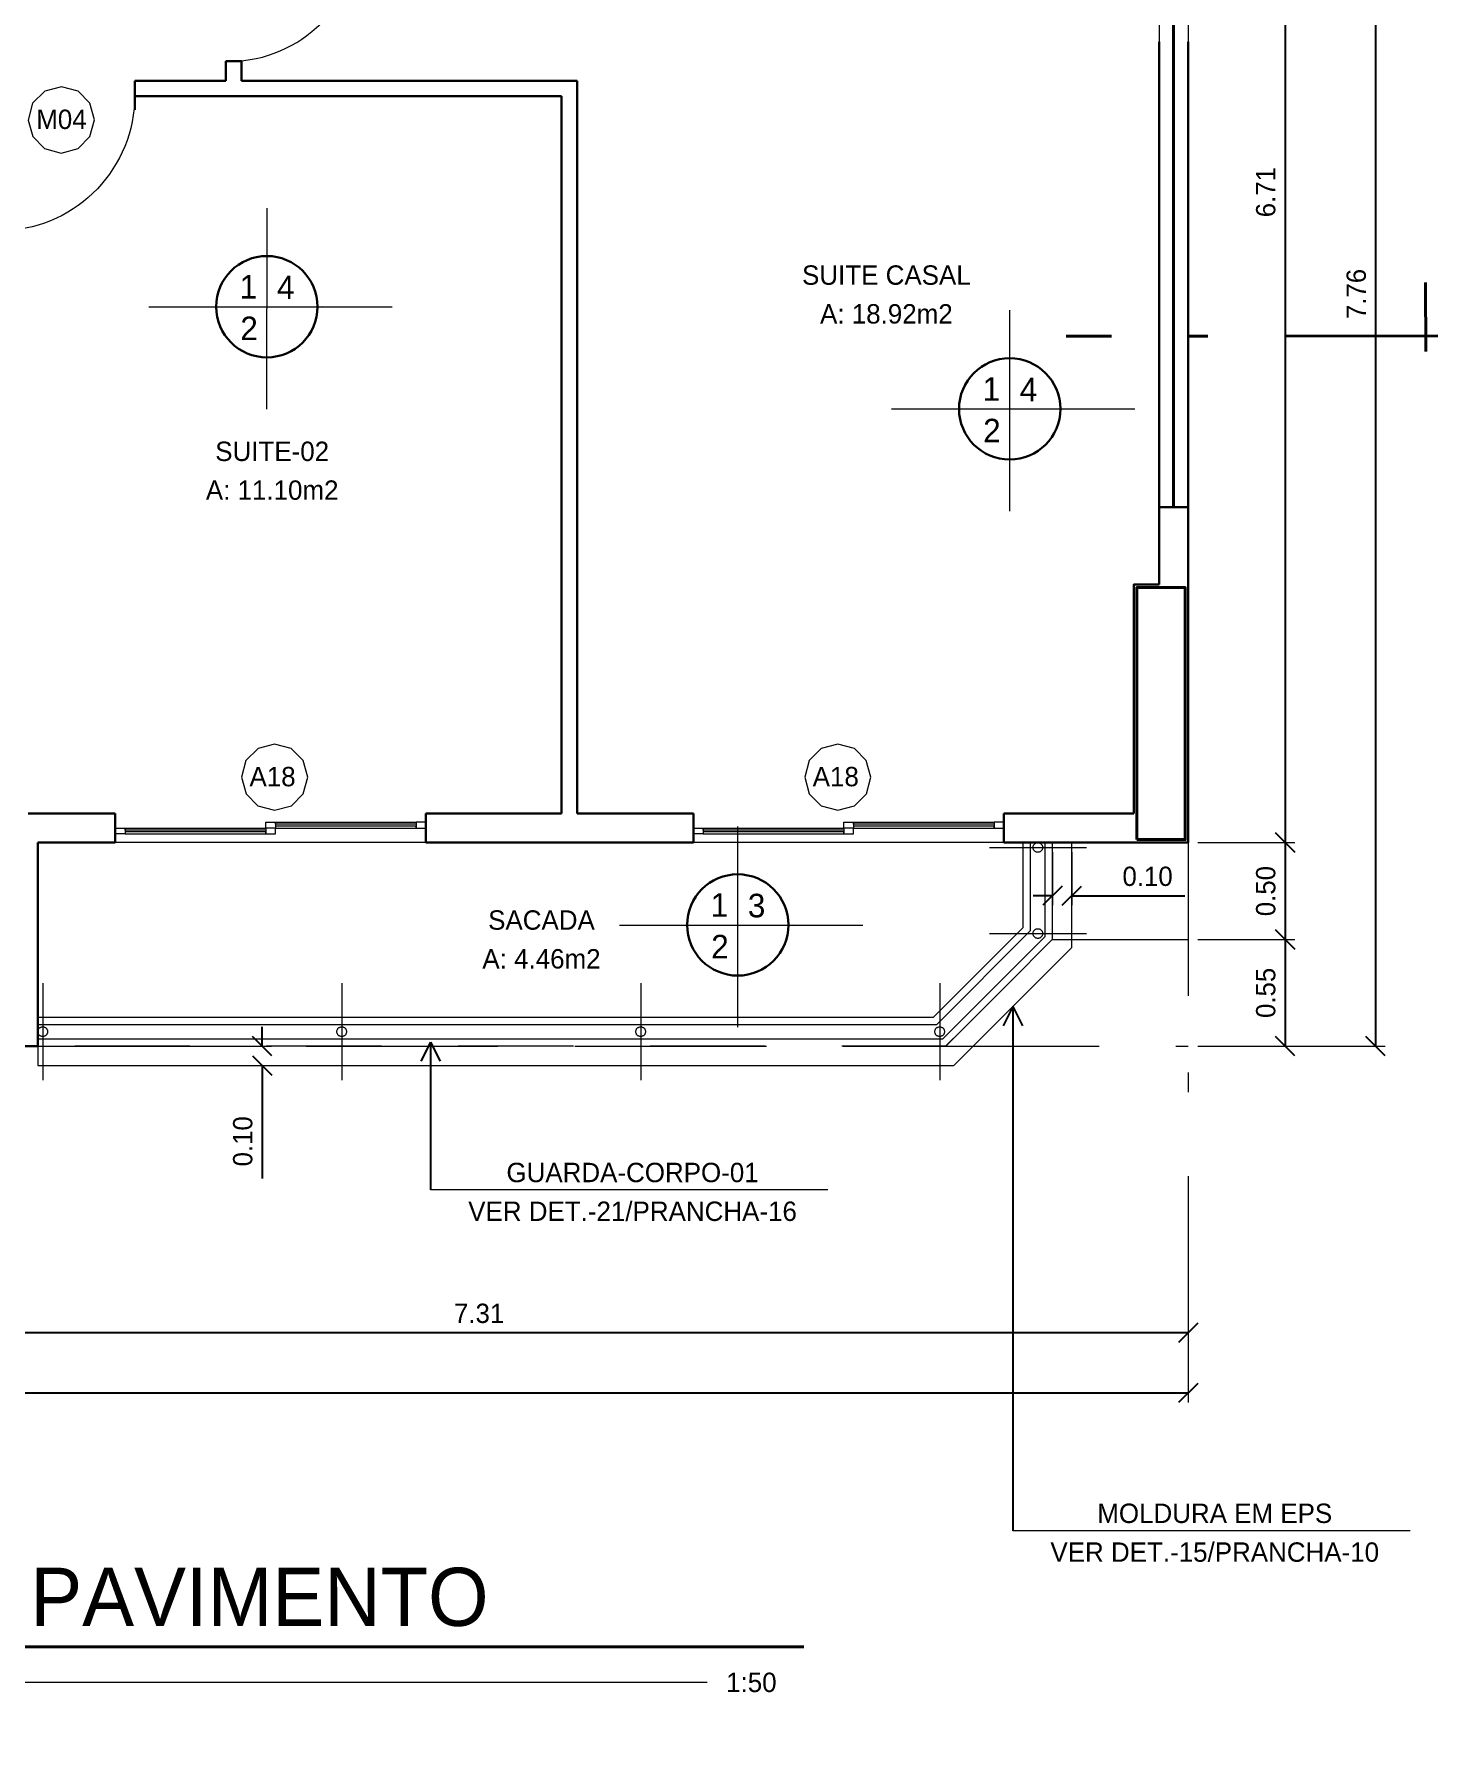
# Model space of a CAD drawing. Header units: metres. Extents: x 2.9 to 62.3, y 8 to 50.1.
# Drawn here: x 44.68 to 51.91, y 29.95 to 38.75 of the extents above; entities that cross this region are included whole.
import ezdxf
from ezdxf.enums import TextEntityAlignment as Align

# ---------------------------------------------------------------- set-up
doc = ezdxf.new("R2010")
doc.units = ezdxf.units.M
doc.header["$MEASUREMENT"] = 0
for name, pattern in [('DGN Style 2', [0.98853, 0.593118, -0.395412]), ('DGN Style 3', [1.383942, 0.98853, -0.395412]), ('DGN Style 4', [1.582636, 0.790824, -0.395412, 0.00098853, -0.395412])]:
    doc.linetypes.add(name, pattern=pattern)
doc.layers.get('Defpoints').update_dxf_attribs({"lineweight": 0})
for name, color, linetype, lineweight in [('00-EDIFICACOES TÉRREO', 7, 'Continuous', 0), ('CORNIJAS_VAR NA PLANTA PTIPO 1', 7, 'Continuous', 0), ('Level 1', 7, 'Continuous', 0), ('Level 11-1', 7, 'Continuous', 0), ('Level 12', 7, 'Continuous', 0), ('Level 14', 7, 'Continuous', 0), ('Level 15', 7, 'Continuous', 0), ('Level 24-1', 7, 'Continuous', 0), ('Level 3', 7, 'Continuous', 0), ('Level 31', 7, 'Continuous', 0), ('Level 43', 7, 'Continuous', 0), ('Level 44', 7, 'Continuous', 0), ('Level 50', 7, 'Continuous', 0), ('Level 7', 7, 'Continuous', 0), ('Level 8', 7, 'Continuous', 0)]:
    doc.layers.add(name, color=color, linetype=linetype, lineweight=lineweight)
doc.styles.add('Style-INTL_ENGINEERING', font='INTL_ENGINEERING.shx')
doc.dimstyles.get("Standard").update_dxf_attribs({"dimtxt": 0.18, "dimasz": 0.18, "dimexe": 0.18, "dimexo": 0.0625, "dimgap": 0.09, "dimtad": 0, "dimtih": 1, "dimtoh": 1, "dimdec": 4, "dimzin": 1, "dimdsep": 46, "dimtxsty": 'Standard', "dimcen": 0, "dimadec": 0, "dimazin": 0, "dimtfac": 1, "dimtdec": 4, "dimtofl": 0, "dimtmove": 0, "dimatfit": 3, "dimfxl": 0, "dimtolj": 1, "dimtzin": 1, "dimarcsym": 0})

# ---------------------------------------------------------------- blocks, each defined once
blk = doc.blocks.new('_Oblique')
at = {"color": 0, "linetype": 'ByBlock', "lineweight": -2}
blk.add_line((0.5, 0.5), (-0.5, -0.5), dxfattribs=at)
blk = doc.blocks.new('*D240')
at = {"layer": 'Defpoints', "color": 0, "linetype": 'Continuous', "lineweight": 0}
for p in [(10.37455, 32.90904), (50.62455, 32.90904), (10.37455, 31.74023)]:
    blk.add_point(p, dxfattribs=at)
at = {"layer": 'Level 43', "color": 2, "linetype": 'Continuous', "lineweight": 0}
for p, q in [((10.37455, 32.85954), (10.37455, 31.69073)), ((50.62455, 32.85954), (50.62455, 31.69073))]:
    blk.add_line(p, q, dxfattribs=at)
at = {"layer": 'Level 43', "color": 0, "linetype": 'Continuous', "lineweight": -2}
blk.add_line((50.62455, 31.74023), (10.37455, 31.74023), dxfattribs=at)
at = {"layer": 'Level 43', "color": 0, "linetype": 'Continuous', "lineweight": -2, "xscale": 0.0995, "yscale": 0.0995, "zscale": 0.0995, "rotation": 180}
blk.add_blockref('_Oblique', (10.37455, 31.74023), dxfattribs=at)
at = {"layer": 'Level 43', "color": 0, "linetype": 'Continuous', "lineweight": -2, "xscale": 0.0995, "yscale": 0.0995, "zscale": 0.0995}
blk.add_blockref('_Oblique', (50.62455, 31.74023), dxfattribs=at)
at = {"layer": 'Level 43', "color": 0, "linetype": 'Continuous', "lineweight": 0, "insert": (30.49955, 31.83948), "char_height": 0.0995, "attachment_point": 5, "style": 'Style-INTL_ENGINEERING'}
blk.add_mtext('40.25', dxfattribs=at)
blk = doc.blocks.new('*D289')
at = {"layer": 'Defpoints', "color": 0, "linetype": 'Continuous', "lineweight": 0}
for p in [(50.62455, 34.57904), (50.62455, 34.07904), (51.12446, 34.07904)]:
    blk.add_point(p, dxfattribs=at)
at = {"layer": 'Level 43', "color": 2, "linetype": 'Continuous', "lineweight": 0}
for p, q in [((50.67405, 34.57904), (51.17396, 34.57904)), ((50.67405, 34.07904), (51.17396, 34.07904))]:
    blk.add_line(p, q, dxfattribs=at)
at = {"layer": 'Level 43', "color": 0, "linetype": 'Continuous', "lineweight": -2}
blk.add_line((51.12446, 34.57904), (51.12446, 34.07904), dxfattribs=at)
at = {"layer": 'Level 43', "color": 0, "linetype": 'Continuous', "lineweight": -2, "xscale": 0.0995, "yscale": 0.0995, "zscale": 0.0995}
for p, rotation in [((51.12446, 34.57904), 90), ((51.12446, 34.07904), 270)]:
    blk.add_blockref('_Oblique', p, dxfattribs=dict(at, rotation=rotation))
at = {"layer": 'Level 43', "color": 0, "linetype": 'Continuous', "lineweight": 0, "insert": (51.02521, 34.32904), "char_height": 0.0995, "attachment_point": 5, "rotation": 90, "style": 'Style-INTL_ENGINEERING'}
blk.add_mtext('0.50', dxfattribs=at)
blk = doc.blocks.new('*D290')
at = {"layer": 'Defpoints', "color": 0, "linetype": 'Continuous', "lineweight": 0}
for p in [(50.62455, 34.07904), (50.62455, 33.52904), (51.12446, 33.52904)]:
    blk.add_point(p, dxfattribs=at)
at = {"layer": 'Level 43', "color": 2, "linetype": 'Continuous', "lineweight": 0}
for p, q in [((50.67405, 34.07904), (51.17396, 34.07904)), ((50.67405, 33.52904), (51.17396, 33.52904))]:
    blk.add_line(p, q, dxfattribs=at)
at = {"layer": 'Level 43', "color": 0, "linetype": 'Continuous', "lineweight": -2}
blk.add_line((51.12446, 34.07904), (51.12446, 33.52904), dxfattribs=at)
at = {"layer": 'Level 43', "color": 0, "linetype": 'Continuous', "lineweight": -2, "xscale": 0.0995, "yscale": 0.0995, "zscale": 0.0995}
for p, rotation in [((51.12446, 34.07904), 90), ((51.12446, 33.52904), 270)]:
    blk.add_blockref('_Oblique', p, dxfattribs=dict(at, rotation=rotation))
at = {"layer": 'Level 43', "color": 0, "linetype": 'Continuous', "lineweight": 0, "insert": (51.02521, 33.80404), "char_height": 0.0995, "attachment_point": 5, "rotation": 90, "style": 'Style-INTL_ENGINEERING'}
blk.add_mtext('0.55', dxfattribs=at)
blk = doc.blocks.new('*D288')
at = {"layer": 'Defpoints', "color": 0, "linetype": 'Continuous', "lineweight": 0}
for p in [(50.62455, 41.28904), (50.62455, 34.57904), (51.12446, 34.57904)]:
    blk.add_point(p, dxfattribs=at)
at = {"layer": 'Level 43', "color": 2, "linetype": 'Continuous', "lineweight": 0}
for p, q in [((50.67405, 41.28904), (51.17396, 41.28904)), ((50.67405, 34.57904), (51.17396, 34.57904))]:
    blk.add_line(p, q, dxfattribs=at)
at = {"layer": 'Level 43', "color": 0, "linetype": 'Continuous', "lineweight": -2}
blk.add_line((51.12446, 41.28904), (51.12446, 34.57904), dxfattribs=at)
at = {"layer": 'Level 43', "color": 0, "linetype": 'Continuous', "lineweight": -2, "xscale": 0.0995, "yscale": 0.0995, "zscale": 0.0995}
for p, rotation in [((51.12446, 41.28904), 90), ((51.12446, 34.57904), 270)]:
    blk.add_blockref('_Oblique', p, dxfattribs=dict(at, rotation=rotation))
at = {"layer": 'Level 43', "color": 0, "linetype": 'Continuous', "lineweight": 0, "insert": (51.02521, 37.93404), "char_height": 0.0995, "attachment_point": 5, "rotation": 90, "style": 'Style-INTL_ENGINEERING'}
blk.add_mtext('6.71', dxfattribs=at)
blk = doc.blocks.new('*D291')
at = {"layer": 'Defpoints', "color": 0, "linetype": 'Continuous', "lineweight": 0}
for p in [(50.62455, 41.28904), (50.62455, 33.52904), (51.59113, 33.52904)]:
    blk.add_point(p, dxfattribs=at)
at = {"layer": 'Level 43', "color": 2, "linetype": 'Continuous', "lineweight": 0}
for p, q in [((50.67405, 41.28904), (51.64063, 41.28904)), ((50.67405, 33.52904), (51.64063, 33.52904))]:
    blk.add_line(p, q, dxfattribs=at)
at = {"layer": 'Level 43', "color": 0, "linetype": 'Continuous', "lineweight": -2}
blk.add_line((51.59113, 41.28904), (51.59113, 33.52904), dxfattribs=at)
at = {"layer": 'Level 43', "color": 0, "linetype": 'Continuous', "lineweight": -2, "xscale": 0.0995, "yscale": 0.0995, "zscale": 0.0995}
for p, rotation in [((51.59113, 41.28904), 90), ((51.59113, 33.52904), 270)]:
    blk.add_blockref('_Oblique', p, dxfattribs=dict(at, rotation=rotation))
at = {"layer": 'Level 43', "color": 0, "linetype": 'Continuous', "lineweight": 0, "insert": (51.49188, 37.40904), "char_height": 0.0995, "attachment_point": 5, "rotation": 90, "style": 'Style-INTL_ENGINEERING'}
blk.add_mtext('7.76', dxfattribs=at)
blk = doc.blocks.new('*D336')
at = {"layer": 'Defpoints', "color": 0, "linetype": 'Continuous', "lineweight": 0}
for p in [(50.6245, 32.909), (43.3151, 32.3783), (43.3151, 32.0512)]:
    blk.add_point(p, dxfattribs=at)
at = {"layer": 'Level 43', "color": 2, "linetype": 'Continuous', "lineweight": 0}
for p, q in [((50.6245, 32.8595), (50.6245, 32.0017)), ((43.3151, 32.3288), (43.3151, 32.0017))]:
    blk.add_line(p, q, dxfattribs=at)
at = {"layer": 'Level 43', "color": 0, "linetype": 'Continuous', "lineweight": -2}
blk.add_line((50.6245, 32.0512), (43.3151, 32.0512), dxfattribs=at)
at = {"layer": 'Level 43', "color": 0, "linetype": 'Continuous', "lineweight": -2, "xscale": 0.0995, "yscale": 0.0995, "zscale": 0.0995, "rotation": 180}
blk.add_blockref('_Oblique', (43.3151, 32.0512), dxfattribs=at)
at = {"layer": 'Level 43', "color": 0, "linetype": 'Continuous', "lineweight": -2, "xscale": 0.0995, "yscale": 0.0995, "zscale": 0.0995}
blk.add_blockref('_Oblique', (50.6245, 32.0512), dxfattribs=at)
at = {"layer": 'Level 43', "color": 0, "linetype": 'Continuous', "lineweight": 0, "insert": (46.9698, 32.1505), "char_height": 0.0995, "attachment_point": 5, "style": 'Style-INTL_ENGINEERING'}
blk.add_mtext('7.31', dxfattribs=at)
blk = doc.blocks.new('*U417')
at = {"layer": '00-EDIFICACOES TÉRREO', "color": 4, "linetype": 'Continuous', "lineweight": 0, "flags": 128}
blk.add_lwpolyline([(0.00342, 0), (0.00294, 0.00172), (0.00172, 0.00296), (0, 0.00342), (-0.00171, 0.00296), (-0.00296, 0.00172), (-0.00341, 0), (-0.00294, -0.00171), (-0.00172, -0.00295), (-0.00001, -0.00341), (0.00173, -0.00294), (0.00295, -0.00171)], close=True, dxfattribs=at)
at = {"layer": '00-EDIFICACOES TÉRREO', "color": 4, "linetype": 'Continuous', "lineweight": 0, "style": 'Style-INTL_ENGINEERING'}
blk.add_text('A18', height=0.001999, rotation=359.9999, dxfattribs=at).set_placement((-0.00259, -0.00093))
blk = doc.blocks.new('*U413')
at = {"layer": '00-EDIFICACOES TÉRREO', "color": 4, "linetype": 'Continuous', "lineweight": 0, "flags": 128}
blk.add_lwpolyline([(0.00342, 0), (0.00294, 0.00172), (0.00172, 0.00296), (0, 0.00342), (-0.00171, 0.00296), (-0.00296, 0.00172), (-0.00341, 0), (-0.00294, -0.00171), (-0.00172, -0.00295), (-0.00001, -0.00341), (0.00173, -0.00294), (0.00295, -0.00171)], close=True, dxfattribs=at)
at = {"layer": '00-EDIFICACOES TÉRREO', "color": 4, "linetype": 'Continuous', "lineweight": 0, "style": 'Style-INTL_ENGINEERING'}
blk.add_text('M04', height=0.001999, rotation=359.9999, dxfattribs=at).set_placement((-0.00259, -0.00093))
blk = doc.blocks.new('TerminatorOpen')
at = {"color": 0, "linetype": 'ByBlock', "lineweight": -2}
for q in [(-1, 0.5), (-1, 0), (-1, -0.5)]:
    blk.add_line((0, 0), q, dxfattribs=at)
blk = doc.blocks.new('INDESP')
at = {"layer": 'Level 3', "color": 131, "linetype": 'Continuous', "lineweight": 0}
for p, q in [((0.01506, -0.01302), (0.01507, 0.01257)), ((0.00001, 0), (0.03099, 0))]:
    blk.add_line(p, q, dxfattribs=at)
at = {"layer": 'Level 3', "color": 131, "linetype": 'Continuous', "lineweight": 13}
blk.add_line((0.0221, 0), (0.02213, 0.00002), dxfattribs=at)
at = {"layer": 'Level 3', "color": 131, "linetype": 'Continuous', "lineweight": 30}
blk.add_circle((0.01505, 0.00001), 0.00645, dxfattribs=at)
at = {"layer": 'Level 3', "color": 131, "linetype": 'Continuous', "lineweight": 30, "style": 'Style-INTL_ENGINEERING'}
for s, p in [('1', (0.01159, 0.00105)), ('4', (0.01633, 0.00098)), ('2', (0.01167, -0.00425))]:
    blk.add_text(s, height=0.003, rotation=0, dxfattribs=at).set_placement(p)
blk = doc.blocks.new('INDESP_6')
at = {"layer": 'Level 3', "color": 131, "linetype": 'Continuous', "lineweight": 0}
for p, q in [((0.01506, -0.01302), (0.01507, 0.01257)), ((0.00001, 0), (0.03099, 0))]:
    blk.add_line(p, q, dxfattribs=at)
at = {"layer": 'Level 3', "color": 131, "linetype": 'Continuous', "lineweight": 13}
blk.add_line((0.0221, 0), (0.02213, 0.00002), dxfattribs=at)
at = {"layer": 'Level 3', "color": 131, "linetype": 'Continuous', "lineweight": 30}
blk.add_circle((0.01505, 0.00001), 0.00645, dxfattribs=at)
at = {"layer": 'Level 3', "color": 131, "linetype": 'Continuous', "lineweight": 30, "style": 'Style-INTL_ENGINEERING'}
for s, p in [('1', (0.01159, 0.00105)), ('3', (0.01633, 0.00098)), ('2', (0.01167, -0.00425))]:
    blk.add_text(s, height=0.003, rotation=0, dxfattribs=at).set_placement(p)
blk = doc.blocks.new('*D438')
at = {"layer": 'Defpoints', "color": 0, "linetype": 'Continuous', "lineweight": 0}
for p in [(49.9251, 34.579), (50.0251, 34.579), (49.9251, 34.3054)]:
    blk.add_point(p, dxfattribs=at)
at = {"layer": 'Level 43', "color": 2, "linetype": 'Continuous', "lineweight": 0}
for p, q in [((49.9251, 34.5295), (49.9251, 34.2559)), ((50.0251, 34.5295), (50.0251, 34.2559))]:
    blk.add_line(p, q, dxfattribs=at)
at = {"layer": 'Level 43', "color": 0, "linetype": 'Continuous', "lineweight": -2}
for p, q in [((49.9251, 34.3054), (49.8256, 34.3054)), ((50.0251, 34.3054), (50.6074, 34.3054))]:
    blk.add_line(p, q, dxfattribs=at)
at = {"layer": 'Level 43', "color": 0, "linetype": 'Continuous', "lineweight": -2, "xscale": 0.0995, "yscale": 0.0995, "zscale": 0.0995}
blk.add_blockref('_Oblique', (49.9251, 34.3054), dxfattribs=at)
at = {"layer": 'Level 43', "color": 0, "linetype": 'Continuous', "lineweight": -2, "xscale": 0.0995, "yscale": 0.0995, "zscale": 0.0995, "rotation": 180}
blk.add_blockref('_Oblique', (50.0251, 34.3054), dxfattribs=at)
at = {"layer": 'Level 43', "color": 0, "linetype": 'Continuous', "lineweight": 0, "insert": (50.4158, 34.4046), "char_height": 0.0995, "attachment_point": 5, "style": 'Style-INTL_ENGINEERING'}
blk.add_mtext('0.10', dxfattribs=at)
blk = doc.blocks.new('*D439')
at = {"layer": 'Defpoints', "color": 0, "linetype": 'Continuous', "lineweight": 0}
for p in [(45.6187, 33.529), (45.6187, 33.429), (45.8509, 33.429)]:
    blk.add_point(p, dxfattribs=at)
at = {"layer": 'Level 43', "color": 0, "linetype": 'Continuous', "lineweight": -2}
for p, q in [((45.8509, 33.529), (45.8509, 33.6285)), ((45.8509, 33.429), (45.8509, 32.8468))]:
    blk.add_line(p, q, dxfattribs=at)
at = {"layer": 'Level 43', "color": 2, "linetype": 'Continuous', "lineweight": 0}
for p, q in [((45.6682, 33.529), (45.9004, 33.529)), ((45.6682, 33.429), (45.9004, 33.429))]:
    blk.add_line(p, q, dxfattribs=at)
at = {"layer": 'Level 43', "color": 0, "linetype": 'Continuous', "lineweight": -2, "xscale": 0.0995, "yscale": 0.0995, "zscale": 0.0995}
for p, rotation in [((45.8509, 33.529), 270), ((45.8509, 33.429), 90)]:
    blk.add_blockref('_Oblique', p, dxfattribs=dict(at, rotation=rotation))
at = {"layer": 'Level 43', "color": 0, "linetype": 'Continuous', "lineweight": 0, "insert": (45.7517, 33.0384), "char_height": 0.0995, "attachment_point": 5, "rotation": 90, "style": 'Style-INTL_ENGINEERING'}
blk.add_mtext('0.10', dxfattribs=at)
blk = doc.blocks.new('*U445')
at = {"layer": 'Level 3', "color": 2, "linetype": 'DGN Style 4', "lineweight": 40}
for p, q in [((21.6079, 0.2319), (21.6081, -0.1242)), ((21.6708, -0.0445), (19.7553, -0.0453))]:
    blk.add_line(p, q, dxfattribs=at)
blk = doc.blocks.new('P70D')
at = {"layer": 'Level 14', "color": 7, "linetype": 'Continuous', "lineweight": 13}
for p, q in [((0.035, 0.775), (0.01, 0.775)), ((0.01, 0.775), (0.01, 0.075)), ((0.035, 0.075), (0.035, 0.775)), ((0.01, 0.075), (0.035, 0.075))]:
    blk.add_line(p, q, dxfattribs=at)
blk.add_arc((0, 0.075), 0.7, 0, 87.13402, dxfattribs=at)
at = {"layer": 'Level 7', "color": 7, "linetype": 'Continuous', "lineweight": 30}
for p, q in [((0, 0), (0, 0.15)), ((0.7, 0), (0.7, 0.15))]:
    blk.add_line(p, q, dxfattribs=at)
blk = doc.blocks.new('P70D_1')
at = {"layer": 'Level 14', "color": 7, "linetype": 'Continuous', "lineweight": 13}
for p, q in [((0.035, 0.705), (0.01, 0.705)), ((0.01, 0.705), (0.01, 0.025)), ((0.035, 0.025), (0.035, 0.705)), ((0.01, 0.025), (0.035, 0.025))]:
    blk.add_line(p, q, dxfattribs=at)
blk.add_ellipse((0.0073, 0.032), major_axis=(0.6611, -0.2141), ratio=0.965677, start_param=0.313159, end_param=1.833935, dxfattribs=at)
at = {"layer": 'Level 7', "color": 7, "linetype": 'Continuous', "lineweight": 30}
for p, q in [((0, 0), (0, 0.08)), ((0.7, 0), (0.7, 0.08))]:
    blk.add_line(p, q, dxfattribs=at)
blk = doc.blocks.new('PC185')
at = {"layer": 'Level 14', "color": 7, "linetype": 'Continuous', "lineweight": 13, "flags": 128}
for points in [[(0.00001, -0.04504), (0.05, -0.04504), (0.05001, -0.07502), (0.00002, -0.07504)], [(0.77501, -0.04506), (0.05, -0.04504), (0.05, -0.05504), (0.775, -0.05508)], [(0.05, -0.06502), (0.77502, -0.06506), (0.77499, -0.07506), (0.05001, -0.07502)], [(0.82499, -0.04506), (0.77501, -0.04506), (0.77499, -0.07506), (0.825, -0.07506)], [(0.77503, -0.07504), (0.82501, -0.07502), (0.82501, -0.10502), (0.77502, -0.10502)], [(1.55002, -0.07506), (0.82501, -0.07502), (0.82499, -0.08506), (1.55, -0.08504)], [(1.60001, -0.07506), (1.55002, -0.07506), (1.55001, -0.10504), (1.60002, -0.10504)], [(0.82502, -0.09502), (1.55002, -0.09504), (1.55001, -0.10504), (0.82501, -0.10502)]]:
    blk.add_lwpolyline(points, close=True, dxfattribs=at)
at = {"layer": 'Level 31', "color": 30, "linetype": 'Continuous', "lineweight": 0}
blk.add_line((-0.00001, -0.15008), (1.60001, -0.15012), dxfattribs=at)
at = {"layer": 'Level 7', "color": 7, "linetype": 'Continuous', "lineweight": 30, "flags": 128}
for points in [[(0, 0), (-0.00001, -0.15008)], [(1.60001, -0.00002), (1.60001, -0.1501)]]:
    blk.add_lwpolyline(points, dxfattribs=at)
blk = doc.blocks.new('J140B1')
at = {"layer": 'Level 15', "color": 7, "linetype": 'Continuous', "lineweight": 40}
blk.add_line((0, 0.075), (3, 0.075), dxfattribs=at)
at = {"layer": 'Level 7', "color": 7, "linetype": 'Continuous', "lineweight": 30}
for p, q in [((0, 0), (0, 0.15)), ((3, 0), (3, 0.15))]:
    blk.add_line(p, q, dxfattribs=at)
at = {"layer": 'Level 7', "color": 7, "linetype": 'Continuous', "lineweight": 0}
for p, q in [((0, 0.15), (3, 0.15)), ((0, 0), (3, 0))]:
    blk.add_line(p, q, dxfattribs=at)
blk = doc.blocks.new('*U599')
at = {"layer": 'Level 1', "color": 3, "linetype": 'DGN Style 4', "lineweight": 0}
blk.add_line((0, 0.25), (0, -0.25), dxfattribs=at)
at = {"layer": 'Level 50', "color": 190, "linetype": 'DGN Style 2', "lineweight": 0, "extrusion": (0, 0, -1)}
blk.add_circle((0, 0), 0.025, dxfattribs=at)
blk = doc.blocks.new('*U600')
at = {"layer": 'Level 1', "color": 3, "linetype": 'DGN Style 4', "lineweight": 0}
blk.add_line((0.25, 0), (-0.25, 0), dxfattribs=at)
at = {"layer": 'Level 50', "color": 190, "linetype": 'DGN Style 2', "lineweight": 0, "extrusion": (0, 0, -1)}
blk.add_circle((0, 0), 0.025, dxfattribs=at)
blk = doc.blocks.new('*U601')
at = {"layer": 'Level 1', "color": 3, "linetype": 'DGN Style 4', "lineweight": 0}
blk.add_line((0.25, 0), (-0.25, 0), dxfattribs=at)
at = {"layer": 'Level 50', "color": 190, "linetype": 'DGN Style 2', "lineweight": 0, "extrusion": (0, 0, -1)}
blk.add_circle((0, 0), 0.025, dxfattribs=at)
blk = doc.blocks.new('*U602')
at = {"layer": 'Level 1', "color": 3, "linetype": 'DGN Style 4', "lineweight": 0}
blk.add_line((0, 0.25), (0, -0.25), dxfattribs=at)
at = {"layer": 'Level 50', "color": 190, "linetype": 'DGN Style 2', "lineweight": 0, "extrusion": (0, 0, -1)}
blk.add_circle((0, 0), 0.025, dxfattribs=at)
blk = doc.blocks.new('*U603')
at = {"layer": 'Level 1', "color": 3, "linetype": 'DGN Style 4', "lineweight": 0}
blk.add_line((0, 0.25), (0, -0.25), dxfattribs=at)
at = {"layer": 'Level 50', "color": 190, "linetype": 'DGN Style 2', "lineweight": 0, "extrusion": (0, 0, -1)}
blk.add_circle((0, 0), 0.025, dxfattribs=at)
blk = doc.blocks.new('*U604')
at = {"layer": 'Level 1', "color": 3, "linetype": 'DGN Style 4', "lineweight": 0}
blk.add_line((0, 0.25), (0, -0.25), dxfattribs=at)
at = {"layer": 'Level 50', "color": 190, "linetype": 'DGN Style 2', "lineweight": 0, "extrusion": (0, 0, -1)}
blk.add_circle((0, 0), 0.025, dxfattribs=at)
blk = doc.blocks.new('*U556')
at = {"layer": 'CORNIJAS_VAR NA PLANTA PTIPO 1', "color": 7, "linetype": 'Continuous', "lineweight": 13, "flags": 128}
blk.add_lwpolyline([(14.1947, -4.7921), (14.1947, -4.8921), (18.9167, -4.8921), (19.5253, -4.2835), (19.5253, -3.7421)], dxfattribs=at)
at = {"layer": 'Level 50', "color": 190, "linetype": 'Continuous', "lineweight": 13, "flags": 128}
for points in [[(14.1947, -4.6796), (18.8287, -4.6796), (19.3128, -4.1955), (19.3128, -3.7421)], [(14.1947, -4.7546), (18.8598, -4.7546), (19.3878, -4.2266), (19.3878, -3.7421)]]:
    blk.add_lwpolyline(points, dxfattribs=at)
at = {"layer": 'Level 7', "color": 7, "linetype": 'Continuous', "lineweight": 13, "flags": 128}
blk.add_lwpolyline([(14.1947, -4.6421), (18.8132, -4.6421), (19.2753, -4.18), (19.2753, -3.7421)], dxfattribs=at)
at = {"layer": 'Level 8', "color": 7, "linetype": 'DGN Style 3', "lineweight": 0, "flags": 128}
blk.add_lwpolyline([(14.1947, -4.7921), (18.8753, -4.7921), (19.4253, -4.2421), (19.4253, -3.7421)], dxfattribs=at)
at = {"layer": 'Level 50', "color": 190, "linetype": 'DGN Style 2', "lineweight": 0, "extrusion": (0, 0, -1)}
for name, p in [('*U600', (-19.3503, -3.7671)), ('*U601', (-19.3503, -4.211)), ('*U599', (-14.2203, -4.7171)), ('*U603', (-15.7616, -4.7171)), ('*U604', (-17.3029, -4.7171)), ('*U602', (-18.8442, -4.7171))]:
    blk.add_blockref(name, p, dxfattribs=at)
blk = doc.blocks.new('*U605')
at = {"layer": 'Level 11-1', "color": 2, "linetype": 'Continuous', "lineweight": 40}
blk.add_line((-0.08778, -0.00076), (0.0878, -0.00076), dxfattribs=at)
at = {"layer": 'Level 11-1', "color": 2, "linetype": 'Continuous', "lineweight": 0}
blk.add_line((-0.0554, -0.00443), (0.07782, -0.00442), dxfattribs=at)
at = {"layer": 'Level 11-1', "color": 2, "linetype": 'Continuous', "lineweight": 40}
blk.add_circle((-0.07819, -0.00077), 0.0096, dxfattribs=at)
at = {"layer": 'Level 11-1', "color": 2, "linetype": 'Continuous', "lineweight": 40, "style": 'Style-INTL_ENGINEERING'}
blk.add_text('PLANTA BAIXA 1o. PAVIMENTO', height=0.0059999, rotation=0.0007, dxfattribs=at).set_placement((-0.06465, 0.00138))
at = {"layer": 'Level 11-1', "color": 2, "linetype": 'Continuous', "lineweight": 13, "style": 'Style-INTL_ENGINEERING'}
blk.add_text('1:50', height=0.002, rotation=0.0007, dxfattribs=at).set_placement((0.07978, -0.00444), align=Align.MIDDLE_LEFT)
at = {"layer": 'Level 11-1', "color": 2, "linetype": 'Continuous', "lineweight": 0, "style": 'Style-INTL_ENGINEERING'}
blk.add_text('ESCALA', height=0.002, rotation=0.0007, dxfattribs=at).set_placement((-0.05558, -0.00478), align=Align.MIDDLE_RIGHT)
at = {"layer": 'Level 11-1', "color": 2, "linetype": 'Continuous', "lineweight": 40, "insert": (-0.07801, -0.00121), "char_height": 0.006, "attachment_point": 8, "rotation": 0.0007, "line_spacing_factor": 0.6, "style": 'Style-INTL_ENGINEERING'}
blk.add_mtext('2\\P', dxfattribs=at)
at = {"layer": 'Level 11-1', "color": 2, "linetype": 'Continuous', "lineweight": 13, "insert": (-0.07778, -0.00764), "char_height": 0.002, "attachment_point": 8, "rotation": 0.0007, "line_spacing_factor": 0.6, "style": 'Style-INTL_ENGINEERING'}
blk.add_mtext('05\\P', dxfattribs=at)

msp = doc.modelspace()

# ---------------------------------------------------------------- linework, layer by layer
at = {"layer": 'CORNIJAS_VAR NA PLANTA PTIPO 1', "color": 7, "linetype": 'Continuous', "lineweight": 30}
for p, q in [((50.4746, 38.709), (50.4746, 35.9096)), ((50.6245, 38.709), (50.6245, 34.579)), ((45.6646, 38.609), (45.6646, 38.509)), ((45.7446, 38.6091), (45.7446, 38.509)), ((45.6646, 38.509), (45.1946, 38.509)), ((47.4746, 38.509), (45.7446, 38.509)), ((47.4746, 38.509), (47.4746, 34.729)), ((47.3946, 38.429), (45.1946, 38.429)), ((47.3946, 38.429), (47.3946, 34.729)), ((45.0945, 34.729), (44.6445, 34.729)), ((47.3946, 34.729), (46.6945, 34.729)), ((47.4746, 34.729), (48.0745, 34.729)), ((50.3446, 34.729), (49.6746, 34.729)), ((45.0945, 34.579), (44.6945, 34.579)), ((48.0745, 34.579), (46.6946, 34.579)), ((49.6746, 34.579), (50.6245, 34.579)), ((44.6945, 33.529), (44.0795, 33.529))]:
    msp.add_line(p, q, dxfattribs=at)
at = {"layer": 'CORNIJAS_VAR NA PLANTA PTIPO 1', "color": 7, "linetype": 'Continuous', "lineweight": 30, "flags": 128}
msp.add_lwpolyline([(50.4746, 35.9096), (50.3446, 35.9096), (50.3446, 34.729)], dxfattribs=at)
at = {"layer": 'Level 12', "color": 2, "linetype": 'Continuous', "lineweight": 13}
for p, q in [((48.7676, 32.7878), (46.7196, 32.7878)), ((51.7689, 31.0298), (49.7208, 31.0298))]:
    msp.add_line(p, q, dxfattribs=at)
at = {"layer": 'Level 24-1', "color": 7, "linetype": 'DGN Style 2', "lineweight": 0, "flags": 128}
msp.add_lwpolyline([(33.7253, 41.9391), (38.0346, 41.939), (38.0346, 42.689), (46.8646, 42.689), (46.8646, 41.289), (50.6245, 41.289), (50.6245, 34.579), (49.9246, 34.579), (49.9246, 34.079), (49.3745, 33.529), (39.8467, 33.529), (39.2267, 32.909), (31.9114, 32.909), (31.6938, 33.1263), (29.3053, 33.1263), (29.0877, 32.909), (21.7724, 32.909), (21.1524, 33.529), (11.6245, 33.529), (11.0746, 34.079), (11.0746, 34.579), (10.3745, 34.579), (10.3745, 41.289), (14.1346, 41.289), (14.1346, 42.689), (22.9645, 42.689), (22.9645, 41.939), (27.2738, 41.939), (27.2738, 46.7246), (33.7241, 46.7246), (33.7253, 41.9391)], dxfattribs=at)
at = {"layer": 'Level 43', "color": 2, "linetype": 'DGN Style 4', "lineweight": 0}
for p, q in [((50.6245, 34.579), (50.6245, 32.909)), ((49.9246, 34.079), (50.6245, 34.079)), ((49.3745, 33.529), (50.6245, 33.529))]:
    msp.add_line(p, q, dxfattribs=at)
at = {"layer": 'Level 44', "color": 1, "linetype": 'Continuous', "lineweight": 40, "flags": 128}
msp.add_lwpolyline([(50.3595, 34.5946), (50.6095, 34.5946), (50.6095, 35.8946), (50.3595, 35.8946)], close=True, dxfattribs=at)
at = {"layer": 'Level 7', "color": 7, "linetype": 'Continuous', "lineweight": 30, "flags": 128}
msp.add_lwpolyline([(44.6945, 34.579), (44.6945, 33.529)], dxfattribs=at)

# ---------------------------------------------------------------- block references
at = {"layer": '00-EDIFICACOES TÉRREO', "color": 4, "linetype": 'Continuous', "lineweight": 0, "xscale": 50.00000000487893, "yscale": 50.00000000487893, "zscale": 50.00000000487893, "rotation": 0.0008004141529982}
for name, p in [('*U413', (44.8162, 38.3063)), ('*U417', (45.9156, 34.9162)), ('*U417', (48.8189, 34.9162))]:
    msp.add_blockref(name, p, dxfattribs=at)
at = {"layer": 'CORNIJAS_VAR NA PLANTA PTIPO 1', "color": 7, "linetype": 'Continuous', "lineweight": 13}
msp.add_blockref('*U556', (30.4998, 38.3211), dxfattribs=at)
at = {"layer": 'Level 11-1', "color": 2, "linetype": 'Continuous', "lineweight": 40, "xscale": 50, "yscale": 50, "zscale": 50}
msp.add_blockref('*U605', (44.2541, 30.4698), dxfattribs=at)
at = {"layer": 'Level 3', "color": 131, "linetype": 'Continuous', "lineweight": 30, "xscale": 40.50002794240174, "yscale": 40.50002794240174, "zscale": 40.50002794240174, "rotation": 0.0006587766262007}
for name, p in [('INDESP', (45.2662, 37.3429)), ('INDESP', (49.0954, 36.8157)), ('INDESP_6', (47.6936, 34.154))]:
    msp.add_blockref(name, p, dxfattribs=at)
at = {"layer": 'Level 3', "color": 2, "linetype": 'Continuous', "lineweight": 30}
msp.add_blockref('*U445', (30.2413, 37.2368), dxfattribs=at)
at = {"layer": 'Level 7', "color": 7, "linetype": 'Continuous', "lineweight": 30}
for name, p, xscale, yscale, rotation in [('P70D_1', (45.6646, 39.309), 1.000004656718361, 1.000004656718361, 269.9991995895742), ('J140B1', (50.4746, 39.309), 0.9999953433792164, 0.9999953433792164, 270), ('P70D', (44.4946, 38.509), 1.000004656718364, -1.000004656718364, 0.0008004104257883999)]:
    msp.add_blockref(name, p, dxfattribs=dict(at, xscale=xscale, yscale=yscale, rotation=rotation))
at = {"layer": 'Level 7', "color": 30, "linetype": 'Continuous', "lineweight": 0, "yscale": -1, "rotation": 180}
for p in [(46.6945, 34.7291), (49.6746, 34.7291)]:
    msp.add_blockref('PC185', p, dxfattribs=at)

# ---------------------------------------------------------------- texts
at = {"layer": 'Level 12', "color": 2, "linetype": 'Continuous', "lineweight": 13, "attachment_point": 5, "line_spacing_factor": 1.200006, "style": 'Style-INTL_ENGINEERING'}
for s, insert, char_height in [('SUITE CASAL\\PA: 18.92m2\\P', (49.0693, 37.4057), 0.099999), ('SUITE-02\\PA: 11.10m2\\P', (45.903, 36.4966), 0.1), ('SACADA\\PA: 4.46m2\\P', (47.2913, 34.0791), 0.1), ('GUARDA-CORPO-01\\PVER DET.-21/PRANCHA-16\\P', (47.7608, 32.777), 0.099999), ('MOLDURA EM EPS\\PVER DET.-15/PRANCHA-10\\P', (50.762, 31.019), 0.099999)]:
    msp.add_mtext(s, dxfattribs=dict(at, insert=insert, char_height=char_height))

# ---------------------------------------------------------------- dimensions: what is measured, and where the dimension line sits
at = {"layer": 'Level 43', "color": 2, "linetype": 'Continuous', "lineweight": 0}
for base, p1, p2, angle, picture, middle in [((51.1245, 34.579), (50.6245, 41.289), (50.6245, 34.579), 270, '*D288', (51.0252, 37.934)), ((51.5911, 33.529), (50.6245, 41.289), (50.6245, 33.529), 270, '*D291', (51.4919, 37.409)), ((51.1245, 34.079), (50.6245, 34.579), (50.6245, 34.079), 270, '*D289', (51.0252, 34.329)), ((51.1245, 33.529), (50.6245, 34.079), (50.6245, 33.529), 270, '*D290', (51.0252, 33.804)), ((10.3745, 31.7402), (50.6245, 32.909), (10.3745, 32.909), 180, '*D240', (30.4996, 31.8395)), ((43.3151, 32.0512), (50.6245, 32.909), (43.3151, 32.3783), 180, '*D336', (46.9698, 32.1505))]:
    dim = msp.add_linear_dim(base=base, p1=p1, p2=p2, angle=angle, dimstyle='Standard', override={"dimtxt": 0.0995, "dimasz": 0.0995, "dimexe": 0.0495, "dimexo": 0.0495, "dimgap": 0.0495, "dimtad": 1, "dimtih": 0, "dimtoh": 0, "dimdec": 2, "dimzin": 3, "dimtxsty": 'Style-INTL_ENGINEERING', "dimblk": 'Oblique', "dimclre": 2, "dimtdec": 2, "dimatfit": 1, "dimtolj": 0, "dimtzin": 3, "dimlwe": 0}, dxfattribs=at)
    dim.commit()
    dim.dimension.update_dxf_attribs({"geometry": picture, "text_midpoint": middle})
for base, p1, p2, angle, picture, middle in [((49.9251, 34.3054), (50.0251, 34.579), (49.9251, 34.579), 180, '*D438', (50.4158, 34.3054)), ((45.8509, 33.429), (45.6187, 33.529), (45.6187, 33.429), 270, '*D439', (45.8509, 33.0384))]:
    dim = msp.add_linear_dim(base=base, p1=p1, p2=p2, angle=angle, dimstyle='Standard', override={"dimtxt": 0.0995, "dimasz": 0.0995, "dimexe": 0.0495, "dimexo": 0.0495, "dimgap": 0.0495, "dimtad": 1, "dimtih": 0, "dimtoh": 0, "dimdec": 2, "dimzin": 3, "dimtxsty": 'Style-INTL_ENGINEERING', "dimblk": 'Oblique', "dimclre": 2, "dimtdec": 2, "dimatfit": 1, "dimfrac": 2, "dimtolj": 0, "dimtzin": 3, "dimlwe": 0}, dxfattribs=at)
    dim.commit()
    dim.dimension.update_dxf_attribs({"geometry": picture, "text_midpoint": middle, "dimtype": 160})

# ---------------------------------------------------------------- leaders
at = {"layer": 'Level 12', "color": 2, "linetype": 'Continuous', "lineweight": 13}
for points in [[(49.7208, 33.7333), (49.7208, 31.0298)], [(46.7196, 33.5505), (46.7196, 32.7878)]]:
    msp.add_leader(points, dimstyle='Standard', override={"dimtxt": 0.0995, "dimasz": 0.0995, "dimgap": 0, "dimtad": 1, "dimtxsty": 'Style-INTL_ENGINEERING', "dimldrblk": 'TerminatorOpen'}, dxfattribs=at)

doc.saveas('drawing.dxf')
